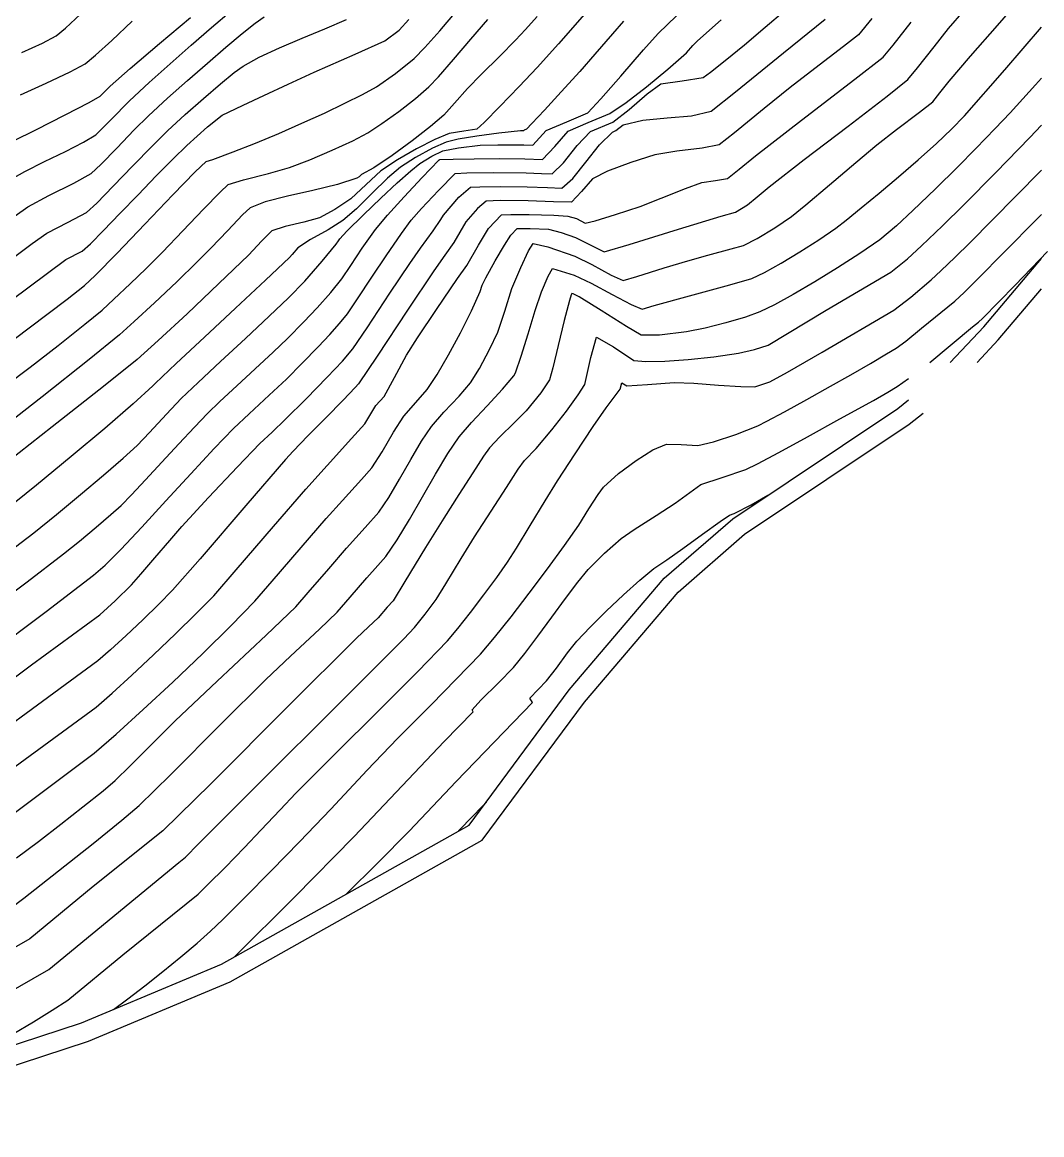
# Model space of a CAD drawing. Header units: millimetres. Extents: x -335 to 64136, y 248 to 109842.
# Drawn here: x -131.64 to -89.95, y 392.94 to 438.42 of the extents above; entities that cross this region are included whole.
import ezdxf

# ---------------------------------------------------------------- set-up
doc = ezdxf.new("R2010")
doc.units = ezdxf.units.MM
doc.header["$MEASUREMENT"] = 0
doc.layers.add('curve livello 5m', color=7, linetype='Continuous')
doc.layers.add('Strade', color=7, linetype='Continuous')
doc.layers.add('no_plot', color=5, linetype='Continuous', plot=False)

msp = doc.modelspace()

# ---------------------------------------------------------------- linework, layer by layer
at = {"layer": 'curve livello 5m', "color": 2, "flags": 128}
for points in [[(-134.00721, 404.57279), (-129.08296, 408.25736), (-128.69871, 408.53861), (-127.79482, 409.32066), (-126.69273, 410.31908), (-125.48369, 411.44759), (-124.25897, 412.61991), (-123.10983, 413.74976), (-122.12755, 414.75086), (-121.41513, 415.5657), (-120.23303, 416.94381), (-119.20719, 418.12908), (-118.5372, 418.87216), (-117.75982, 419.72692), (-117.33984, 420.19875), (-116.92119, 420.85742), (-116.46025, 421.65762), (-116.03958, 422.32037), (-115.54302, 422.87271), (-115.07277, 423.4005), (-114.67354, 424.02027), (-114.20519, 424.82739), (-113.71973, 425.72563), (-113.26918, 426.61874), (-112.90554, 427.41048), (-112.82355, 427.66479), (-112.68269, 427.96402), (-112.30062, 428.65934), (-111.91988, 429.30829), (-111.65468, 429.71619), (-111.39891, 429.97962), (-110.86524, 429.98387), (-110.11334, 429.95623), (-109.59778, 429.82365), (-109.0099, 429.62295), (-108.35598, 429.28908), (-107.83845, 429.03837), (-106.82373, 429.33542), (-104.8064, 429.96131), (-103.05158, 430.49502), (-102.47203, 430.65367), (-101.97357, 430.95385), (-101.57987, 431.28243), (-101.08957, 431.69538), (-99.66651, 432.80349), (-97.86899, 434.17255), (-96.26416, 435.39874), (-95.41917, 436.07821), (-95.02693, 436.55814), (-94.34926, 437.41739), (-93.75761, 438.15618), (-93.11909, 438.90315)], [(-132.18355, 431.95422), (-131.53971, 432.31361), (-130.723, 432.72308), (-129.87339, 433.13864), (-129.13087, 433.51627), (-128.63542, 433.81197), (-128.0195, 434.42656), (-127.25887, 435.19935), (-126.4429, 435.94937), (-125.59278, 436.71586), (-124.73473, 437.47634), (-123.89496, 438.20837), (-123.09971, 438.8895)], [(-133.24706, 414.18923), (-131.43177, 415.54325), (-129.9492, 416.68477), (-129.29755, 417.21158), (-128.61419, 417.77992), (-128.00952, 418.29676), (-127.59395, 418.6691), (-127.16945, 419.09806), (-126.59167, 419.71378), (-125.92643, 420.4351), (-125.23955, 421.18089), (-124.59686, 421.87002), (-124.06419, 422.42135), (-123.55457, 422.91171), (-122.86699, 423.55319), (-122.10739, 424.25648), (-121.38172, 424.93227), (-120.79591, 425.49124), (-120.11737, 426.17209), (-119.57162, 426.74217), (-119.01927, 427.37448), (-118.57245, 427.92187), (-118.20112, 428.47662), (-117.73526, 429.17743), (-117.19053, 429.94782), (-116.69807, 430.52572), (-116.02115, 431.27836), (-115.28124, 432.0731), (-114.59976, 432.77731), (-114.57601, 432.79927), (-114.56859, 432.80334), (-114.55648, 432.80515), (-114.02125, 432.82599), (-113.15468, 432.83841), (-112.11976, 432.84113), (-111.07946, 432.83284), (-111.07946, 432.83284), (-110.35904, 432.80636), (-109.86082, 433.3393), (-109.30882, 433.96614), (-108.50156, 434.31712), (-107.61236, 434.6909), (-106.94703, 435.13897), (-106.10444, 435.77866), (-105.23162, 436.49384), (-104.47561, 437.16838), (-104.20906, 437.47178), (-104.15385, 437.52512), (-104.02241, 437.65138), (-103.06036, 438.51878)], [(-132.30634, 423.57274), (-131.32096, 424.31914), (-130.17227, 425.20972), (-129.08078, 426.074), (-128.37395, 426.65269), (-127.8876, 427.09222), (-127.21877, 427.71939), (-126.56812, 428.34605), (-125.90667, 429.0167), (-125.06653, 429.89052), (-124.22223, 430.7726), (-123.54829, 431.46805), (-123.21926, 431.78194), (-122.59235, 431.97895), (-121.57492, 432.23079), (-120.70579, 432.47549), (-119.87338, 432.79761), (-118.96337, 433.18659), (-118.12557, 433.57574), (-117.50979, 433.89835), (-116.9283, 434.27478), (-116.23867, 434.77187), (-115.5583, 435.30162), (-115.00465, 435.776), (-114.61857, 436.18857), (-114.00886, 436.8888), (-113.29414, 437.72191), (-112.59301, 438.5331)], [(-132.00819, 397.0714), (-131.17278, 397.56074), (-130.40948, 398.02986), (-129.78127, 398.44266), (-129.78127, 398.44266), (-127.52299, 400.29948), (-124.4495, 402.77721), (-124.05007, 403.16623), (-123.34603, 403.87357), (-122.54859, 404.68701), (-122.54859, 404.68701), (-121.87846, 405.38985), (-121.09588, 406.21972), (-120.44682, 406.89984), (-120.44682, 406.89984), (-115.46479, 411.87492), (-114.24323, 413.12668), (-113.8202, 413.63786), (-113.30478, 414.29233), (-112.75579, 415.01287), (-112.23204, 415.72229), (-111.79237, 416.34339), (-111.79237, 416.34339), (-111.42965, 416.918), (-110.8635, 417.8484), (-110.25114, 418.85689), (-109.74977, 419.66576), (-109.74977, 419.66576), (-109.02942, 420.77781), (-108.29461, 421.88753), (-107.76579, 422.66202), (-107.76579, 422.66202), (-107.18901, 423.41975), (-107.12289, 423.6842), (-106.91339, 423.55429), (-106.07033, 423.6057), (-104.9807, 423.68949), (-104.9807, 423.68949), (-104.17168, 423.65827), (-103.16962, 423.58636), (-102.2466, 423.52335), (-101.67471, 423.51887), (-101.67471, 423.51887), (-101.06967, 423.71962), (-100.33748, 424.11747), (-98.92753, 424.93503), (-95.98834, 426.65085), (-95.30102, 427.1825), (-94.46976, 427.88161), (-94.46976, 427.88161), (-94.0687, 428.25322), (-93.4804, 428.81696), (-92.88133, 429.4037), (-92.88133, 429.4037), (-91.01326, 431.28787), (-89.95955, 432.37246)]]:
    msp.add_lwpolyline(points, dxfattribs=at)
at = {"layer": 'no_plot', "flags": 128}
for points in [[(-131.87452, 404.25643), (-130.97539, 404.93499), (-130.06351, 405.63463), (-130.06351, 405.63463), (-129.16079, 406.34304), (-128.33531, 407.0051), (-127.8347, 407.42219), (-127.8347, 407.42219), (-127.22823, 408.01751), (-126.24164, 409.00725), (-125.38599, 409.85661), (-125.38599, 409.85661), (-123.66775, 411.48361), (-121.66535, 413.35965), (-120.44723, 414.52562), (-120.44723, 414.52562), (-119.94203, 415.10345), (-119.10376, 416.08071), (-118.37631, 416.92123), (-118.37631, 416.92123), (-117.61449, 417.76326), (-117.05211, 418.3889), (-117.05211, 418.3889), (-116.653, 418.98816), (-116.20906, 419.73804), (-115.74979, 420.53893), (-115.30466, 421.29123), (-114.90314, 421.89536), (-114.90314, 421.89536), (-114.39618, 422.4774), (-113.77355, 423.13456), (-113.30526, 423.68054), (-113.30526, 423.68054), (-112.9408, 424.26974), (-112.52702, 425.03535), (-112.18804, 425.74769), (-112.18804, 425.74769), (-111.90781, 426.61027), (-111.6121, 427.53403), (-111.6121, 427.53403), (-111.25251, 428.39275), (-110.93248, 429.07263), (-110.74804, 429.3697), (-110.74804, 429.3697), (-110.1423, 429.24078), (-109.04109, 428.85415), (-109.04109, 428.85415), (-108.34522, 428.51099), (-107.5534, 428.08495), (-107.0623, 427.86668), (-107.0623, 427.86668), (-106.50261, 428.03052), (-105.38991, 428.37574), (-104.422, 428.67012), (-104.422, 428.67012), (-103.5996, 428.89561), (-102.64884, 429.15048), (-102.1379, 429.29541), (-102.1379, 429.29541), (-101.59078, 429.58034), (-100.86319, 430.0185), (-100.1734, 430.47844), (-100.1734, 430.47844), (-99.59408, 430.94864), (-98.62173, 431.77343), (-97.55422, 432.68135), (-96.68939, 433.40093), (-96.68939, 433.40093), (-95.88065, 434.02719), (-94.9392, 434.74388), (-94.40631, 435.1656), (-94.40631, 435.1656), (-94.11697, 435.5253), (-93.73731, 436.00225), (-93.73731, 436.00225), (-92.86326, 437.02476), (-91.75995, 438.29019), (-90.7636, 439.43584)], [(-133.03437, 412.56045), (-130.66479, 414.32791), (-128.72953, 415.81798), (-128.72953, 415.81798), (-128.24501, 416.2262), (-127.61354, 416.86431), (-126.75405, 417.78022), (-125.76446, 418.85324), (-124.74268, 419.96265), (-123.78663, 420.98778), (-122.99424, 421.80792), (-122.99424, 421.80792), (-122.36434, 422.40614), (-121.53773, 423.17219), (-120.83801, 423.83327), (-120.83801, 423.83327), (-120.19081, 424.47844), (-119.5305, 425.15311), (-119.05518, 425.65489), (-119.05518, 425.65489), (-118.66211, 426.10487), (-118.34413, 426.49442), (-118.34413, 426.49442), (-117.94981, 427.07707), (-117.31402, 428.0408), (-116.76078, 428.869), (-116.76078, 428.869), (-116.12757, 429.77757), (-115.73057, 430.326), (-115.73057, 430.326), (-115.30918, 430.7971), (-114.61663, 431.54258), (-114.61663, 431.54258), (-113.93955, 432.23993), (-113.46055, 432.26428), (-112.38538, 432.27284), (-111.03661, 432.26305), (-111.03661, 432.26305), (-110.41029, 432.23798), (-109.96614, 432.2237), (-109.96614, 432.2237), (-109.50126, 432.66456), (-108.94154, 433.38214), (-108.40561, 433.94701), (-108.40561, 433.94701), (-107.48806, 434.33902), (-106.82466, 434.84707), (-106.08638, 435.48523), (-105.51906, 435.89417), (-105.51906, 435.89417), (-104.6538, 436.02867), (-103.79231, 436.16355), (-103.79231, 436.16355), (-103.49872, 436.37336), (-102.89782, 436.84977), (-102.10874, 437.4965), (-101.25063, 438.2173), (-101.25063, 438.2173), (-100.4595, 438.90327)], [(-132.9338, 424.74528), (-131.35719, 425.92013), (-129.80058, 427.09923), (-129.80058, 427.09923), (-129.09125, 427.6609), (-128.6566, 428.06848), (-127.7596, 428.97796), (-126.62027, 430.16296), (-125.47528, 431.35918), (-124.56134, 432.30229), (-124.11513, 432.72797), (-124.11513, 432.72797), (-123.84584, 432.80227), (-123.01466, 433.11314), (-122.10369, 433.47643), (-121.15212, 433.87471), (-120.19913, 434.29052), (-119.28393, 434.70642), (-118.4457, 435.10496), (-117.72365, 435.46869), (-117.15695, 435.78016), (-117.15695, 435.78016), (-116.37378, 436.31836), (-115.61347, 436.93703), (-115.61347, 436.93703), (-115.18158, 437.38027), (-114.5646, 438.06627), (-113.87454, 438.86755)], [(-108.46337, 438.94535), (-109.02268, 438.31047), (-109.70821, 437.52841), (-110.58145, 436.57127), (-111.31344, 435.78695), (-112.10792, 434.96931), (-112.75288, 434.3233), (-113.05483, 434.04273), (-113.5831, 433.95833), (-114.17544, 433.87581), (-114.7658, 433.62588), (-115.51521, 433.23898), (-116.2928, 432.78702), (-116.96766, 432.3419), (-117.5723, 431.785), (-118.19736, 431.205), (-118.85906, 430.76509), (-119.47818, 430.42778), (-120.12389, 430.23862), (-120.89035, 430.06473), (-121.42751, 429.88989), (-121.8346, 429.47575), (-122.39115, 428.9012), (-123.59617, 427.73609), (-124.89801, 426.50362), (-126.08347, 425.40371), (-126.93935, 424.63628), (-128.32038, 423.52872), (-130.4206, 421.88357), (-132.21703, 420.45722)], [(-135.40432, 409.06278), (-131.25822, 412.15531), (-128.4701, 414.19609), (-127.83328, 414.77229), (-127.16851, 415.42658), (-127.16851, 415.42658), (-126.78538, 415.85828), (-126.21585, 416.5247), (-125.60759, 417.23789), (-125.10822, 417.80989), (-125.10822, 417.80989), (-124.01873, 418.99634), (-122.83949, 420.2499), (-121.9243, 421.19449), (-121.9243, 421.19449), (-121.42122, 421.66777), (-120.88011, 422.17531), (-120.88011, 422.17531), (-120.03015, 423.02259), (-119.16298, 423.90863), (-118.53875, 424.5676), (-118.53875, 424.5676), (-118.11581, 425.06696), (-117.53566, 425.92419), (-116.60026, 427.34208), (-115.78631, 428.56057), (-115.78631, 428.56057), (-115.35036, 429.17853), (-114.83965, 429.89352), (-114.51444, 430.35934), (-114.51444, 430.35934), (-114.41178, 430.53431), (-113.78345, 431.26157), (-113.30439, 431.67485), (-113.30439, 431.67485), (-112.92312, 431.69423), (-112.06733, 431.70105), (-110.99377, 431.69325), (-110.99377, 431.69325), (-110.16263, 431.65999), (-109.57324, 431.64104), (-109.57324, 431.64104), (-109.12852, 432.02312), (-108.59086, 432.69189), (-108.02668, 433.40695), (-107.50241, 433.92789), (-107.50241, 433.92789), (-107.36376, 433.98713), (-107.06623, 434.22212), (-106.25869, 434.4159), (-105.26049, 434.50281), (-104.26425, 434.58992), (-103.46262, 434.7843), (-103.46262, 434.7843), (-102.46809, 435.57477), (-100.51222, 437.16866), (-98.80815, 438.54523)], [(-96.88982, 438.57252), (-97.4449, 437.90344), (-98.05962, 437.42119), (-99.22319, 436.52939), (-100.22826, 435.7521), (-101.2917, 434.89303), (-102.51228, 433.89835), (-103.13293, 433.40505), (-103.83111, 433.26636), (-104.87562, 433.14225), (-105.76653, 432.99419), (-106.75497, 432.68589), (-107.69875, 432.32297), (-108.31472, 432.0143), (-108.76685, 431.50114), (-109.18034, 431.05837), (-109.91497, 431.082), (-110.95092, 431.12346), (-112.09967, 431.12799), (-112.66923, 431.10977), (-113.02549, 430.80243), (-113.49275, 430.26161), (-113.98875, 429.41621), (-114.35998, 428.88956), (-114.81183, 428.25215), (-115.8865, 426.64337), (-117.12152, 424.77131), (-117.88749, 423.63951), (-118.02232, 423.48032), (-118.51699, 422.9644), (-119.22238, 422.2514), (-119.96156, 421.50525), (-120.55762, 420.88986), (-120.86895, 420.5448), (-122.49155, 418.67002), (-124.36133, 416.4902), (-125.48819, 415.20134), (-126.04743, 414.63379), (-126.70626, 413.99153), (-127.39128, 413.34392), (-128.02909, 412.76037), (-128.5463, 412.31026), (-135.09707, 407.51541)], [(-132.87439, 426.48356), (-129.84993, 428.71741), (-129.19193, 429.06193), (-128.85146, 429.36601), (-128.31342, 429.90203), (-127.64212, 430.59327), (-126.90192, 431.36303), (-126.15716, 432.13458), (-125.47216, 432.83123), (-124.91127, 433.37626), (-124.91127, 433.37626), (-124.0565, 434.13772), (-123.46634, 434.61382), (-123.46634, 434.61382), (-123.20294, 434.74615), (-122.60422, 435.03042), (-121.76056, 435.42441), (-120.76236, 435.88591), (-119.70001, 436.37271), (-119.70001, 436.37271), (-118.01992, 437.11819), (-116.80411, 437.66197), (-116.80411, 437.66197), (-116.22229, 438.09805), (-115.82691, 438.52372)], [(-110.57453, 438.64767), (-111.0607, 438.11479), (-111.46822, 437.67813), (-112.1111, 437.03085), (-112.86985, 436.28061), (-113.43598, 435.70718), (-113.96191, 435.10525), (-114.39582, 434.61498), (-114.94414, 434.15106), (-115.69519, 433.57048), (-116.51438, 432.97414), (-117.26711, 432.46289), (-117.76488, 432.18945), (-117.86121, 432.10038), (-117.96155, 432.0395), (-118.75216, 431.77941), (-119.75284, 431.53684), (-120.7944, 431.30397), (-121.70765, 431.07294), (-122.32338, 430.83591), (-122.62729, 430.53999), (-123.2343, 429.90923), (-123.92491, 429.18874), (-124.47963, 428.62363), (-125.32137, 427.80977), (-126.23073, 426.94887), (-127.0588, 426.18055), (-127.65665, 425.64448), (-128.90018, 424.62639), (-130.82044, 423.10586), (-132.84135, 421.53906)], [(-132.70152, 407.4388), (-128.6225, 410.42444), (-127.96024, 410.99744), (-127.15274, 411.72897), (-126.26688, 412.55582), (-125.36954, 413.41477), (-124.52758, 414.24261), (-123.80787, 414.9761), (-123.80787, 414.9761), (-122.88823, 416.02795), (-121.36229, 417.80691), (-120.03807, 419.33694), (-120.03807, 419.33694), (-119.17321, 420.29616), (-118.1697, 421.39954), (-117.62756, 422.00861), (-117.62756, 422.00861), (-117.17603, 422.74538), (-116.84029, 423.12047), (-116.41837, 423.89351), (-115.92835, 424.80781), (-115.92835, 424.80781), (-115.47067, 425.51813), (-114.69622, 426.67958), (-113.83736, 427.94372), (-113.83736, 427.94372), (-113.46306, 428.47307), (-112.98132, 429.30079), (-112.57371, 429.9889), (-112.57371, 429.9889), (-112.03407, 430.5447), (-111.66084, 430.55663), (-110.90808, 430.55366), (-110.90808, 430.55366), (-109.90488, 430.52814), (-109.32167, 430.49535), (-109.32167, 430.49535), (-108.9787, 430.39176), (-108.6146, 430.21006), (-108.21369, 430.30522), (-107.38427, 430.55761), (-106.37516, 430.89153), (-106.37516, 430.89153), (-105.50971, 431.22142), (-104.50979, 431.62036), (-103.85033, 431.86244), (-103.85033, 431.86244), (-103.28368, 431.94621), (-102.80323, 432.02579), (-102.80323, 432.02579), (-102.32483, 432.41057), (-101.64836, 432.95896), (-101.64836, 432.95896), (-99.76476, 434.41569), (-97.58409, 436.08702), (-96.43204, 436.99083), (-96.43204, 436.99083), (-96.02804, 437.4778), (-95.28414, 438.41787)], [(-107.04527, 438.45416), (-107.50428, 437.93743), (-108.22096, 437.11469), (-108.8419, 436.40914), (-109.60242, 435.56898), (-110.28735, 434.82089), (-110.7945, 434.27572), (-111.0217, 434.04434), (-111.11523, 434.00438), (-111.14483, 433.97168), (-111.16514, 433.97243), (-111.26317, 433.97165), (-112.14638, 433.88415), (-113.0431, 433.76527), (-113.81069, 433.63624), (-114.30649, 433.51832), (-114.85986, 433.27318), (-115.55021, 432.89393), (-116.17044, 432.49436), (-116.69922, 432.04107), (-117.33235, 431.42417), (-117.97529, 430.79618), (-118.5335, 430.30962), (-119.12999, 429.93693), (-119.84703, 429.5332), (-120.36719, 429.1969), (-120.60448, 428.91674), (-120.71172, 428.80718), (-121.69617, 427.86782), (-122.91567, 426.73216), (-124.19217, 425.55028), (-125.34765, 424.47226), (-126.20407, 423.64821), (-126.29184, 423.5549), (-127.10412, 422.82148), (-128.26625, 421.81783), (-129.63192, 420.66724), (-131.05479, 419.49298), (-132.38855, 418.41834)], [(-132.20993, 428.64363), (-131.22832, 429.37353), (-130.6278, 429.79635), (-130.6278, 429.79635), (-129.76414, 430.24355), (-129.00643, 430.64528), (-129.00643, 430.64528), (-128.59196, 431.0283), (-127.91685, 431.71657), (-127.11771, 432.5472), (-126.33115, 433.35729), (-125.6938, 433.98396), (-125.6938, 433.98396), (-124.96962, 434.64437), (-124.22475, 435.30241), (-123.53329, 435.89464), (-122.96932, 436.35759), (-122.60692, 436.62782), (-122.60692, 436.62782), (-121.94405, 436.99539), (-121.11604, 437.37638), (-120.19622, 437.76317), (-119.25794, 438.14812), (-118.37454, 438.5236)], [(-132.19875, 416.75859), (-131.16887, 417.55155), (-131.16887, 417.55155), (-130.24437, 418.29645), (-129.2581, 419.11039), (-128.31148, 419.90793), (-127.50593, 420.60362), (-126.94289, 421.112), (-126.94289, 421.112), (-126.42929, 421.64733), (-125.73642, 422.39912), (-125.13413, 423.03478), (-125.13413, 423.03478), (-124.45111, 423.69199), (-123.52958, 424.55174), (-122.51153, 425.49432), (-121.53894, 426.40005), (-120.75381, 427.14921), (-120.75381, 427.14921), (-120.08805, 427.82946), (-119.37644, 428.64409), (-118.80077, 429.34932), (-118.80077, 429.34932), (-118.70973, 429.48586), (-118.6505, 429.56963), (-118.36876, 429.87732), (-117.68503, 430.5509), (-116.97172, 431.2311), (-116.30071, 431.85146), (-115.74392, 432.34552), (-115.37323, 432.64681), (-115.37323, 432.64681), (-114.8865, 432.94743), (-114.43754, 433.16083), (-114.43754, 433.16083), (-113.80333, 433.2848), (-112.90982, 433.3884), (-112.90982, 433.3884), (-112.18916, 433.4055), (-111.1223, 433.40264), (-111.1223, 433.40264), (-110.75194, 433.38902), (-110.21202, 433.98526), (-109.36113, 434.34921), (-108.5065, 434.7139), (-108.5065, 434.7139), (-107.97558, 435.28988), (-107.16394, 436.21212), (-106.22715, 437.28754), (-105.62717, 437.96297), (-105.62717, 437.96297), (-104.8817, 438.68316)], [(-131.99163, 433.57551), (-131.07766, 434.01947), (-131.07766, 434.01947), (-129.88069, 434.63155), (-128.90745, 435.14112), (-128.44992, 435.39531), (-128.44992, 435.39531), (-128.0414, 435.80704), (-127.21876, 436.52787), (-126.01965, 437.54331), (-124.75503, 438.61253)], [(-131.92498, 430.50525), (-131.40568, 430.87529), (-131.40568, 430.87529), (-130.54771, 431.33388), (-129.52876, 431.83446), (-128.82092, 432.22862), (-128.82092, 432.22862), (-128.42164, 432.60575), (-127.77187, 433.27542), (-127.06049, 434.01244), (-126.47634, 434.59165), (-126.47634, 434.59165), (-125.69211, 435.31041), (-124.87518, 436.04148), (-124.06689, 436.74946), (-123.30863, 437.3989), (-122.64173, 437.9544), (-122.10757, 438.38051), (-121.7475, 438.64183)], [(-131.70959, 435.4431), (-130.66176, 435.92887), (-129.6839, 436.3857), (-129.05902, 436.72072), (-129.05902, 436.72072), (-128.63781, 437.06542), (-127.97681, 437.66797), (-127.14166, 438.45679)], [(-131.65864, 437.17537), (-130.81314, 437.56587), (-130.24826, 437.8578), (-130.24826, 437.8578), (-129.87102, 438.17542), (-129.25735, 438.7469)], [(-132.13421, 402.19621), (-131.57789, 402.61247), (-130.15038, 403.72953), (-128.74109, 404.85052), (-127.57113, 405.79814), (-126.86155, 406.39507), (-126.86155, 406.39507), (-125.57822, 407.65482), (-123.49053, 409.74917), (-121.67991, 411.54648), (-121.67991, 411.54648), (-120.66645, 412.50613), (-119.48539, 413.61266), (-118.76691, 414.30038), (-118.76691, 414.30038), (-118.22991, 414.91972), (-117.54543, 415.71337), (-117.54543, 415.71337), (-117.09609, 416.21002), (-116.76438, 416.57904), (-116.76438, 416.57904), (-116.30588, 417.25732), (-115.79921, 418.09757), (-115.26816, 419.0194), (-114.73652, 419.94241), (-114.2281, 420.78619), (-113.76669, 421.47035), (-113.76669, 421.47035), (-113.26614, 422.05932), (-112.62187, 422.74376), (-111.99278, 423.41405), (-111.53774, 423.96057), (-111.53774, 423.96057), (-111.47055, 424.08489), (-111.22937, 424.76796), (-110.94998, 425.68726), (-110.66341, 426.63496), (-110.40066, 427.40327), (-110.40066, 427.40327), (-110.12654, 428.04073), (-109.95422, 428.35171), (-109.95422, 428.35171), (-109.07229, 428.08534), (-108.37193, 427.74989), (-107.51704, 427.29125), (-106.74324, 426.88207), (-106.28615, 426.69499), (-106.28615, 426.69499), (-105.79243, 426.84523), (-104.3563, 427.23899), (-102.69602, 427.68405), (-101.80377, 427.93714), (-101.80377, 427.93714), (-101.28968, 428.19072), (-100.60725, 428.57367), (-99.83881, 429.03643), (-99.06669, 429.52941), (-98.37323, 430.00303), (-98.37323, 430.00303), (-97.93953, 430.33289), (-97.32866, 430.82494), (-96.59779, 431.43123), (-95.80409, 432.10379), (-95.00474, 432.79467), (-94.25691, 433.45592), (-94.25691, 433.45592), (-93.64108, 434.04603), (-93.11175, 434.59086), (-91.45803, 436.47233), (-89.95955, 438.21293)], [(-89.95955, 436.13264), (-90.19818, 435.86115), (-91.23478, 434.71471), (-91.84565, 434.07055), (-92.64307, 433.24976), (-93.38783, 432.49859), (-94.29154, 431.61403), (-95.21929, 430.72502), (-95.89275, 430.09828), (-96.57306, 429.52762), (-97.38693, 428.9681), (-98.29238, 428.3812), (-99.22137, 427.80787), (-100.10592, 427.28907), (-100.87801, 426.86575), (-101.46964, 426.57887), (-102.06616, 426.36324), (-102.85874, 426.12882), (-103.70677, 425.91411), (-104.46962, 425.75761), (-105.58223, 425.62661), (-106.33161, 425.62736), (-106.92668, 425.97393), (-107.95707, 426.6375), (-108.85909, 427.19457), (-109.10348, 427.31653), (-109.1604, 427.33373), (-109.18922, 427.27251), (-109.26484, 427.03797), (-109.4736, 426.2237), (-109.71691, 425.19876), (-109.93654, 424.28402), (-110.0743, 423.80036), (-110.43752, 423.27501), (-111.0358, 422.53723), (-111.0358, 422.53723), (-111.5225, 422.03603), (-112.10886, 421.46654), (-112.53627, 421.01812), (-112.76957, 420.68138), (-113.21711, 420.00153), (-113.7913, 419.11298), (-114.40457, 418.15019), (-115.14279, 416.94715), (-115.98835, 415.55153), (-116.47666, 414.76918), (-116.71455, 414.50551), (-117.08659, 414.07514), (-117.47968, 413.70233), (-117.97384, 413.23635), (-120.73942, 410.4911), (-123.92822, 407.29213), (-125.88841, 405.36795), (-125.88841, 405.36795), (-128.73224, 403.08715), (-131.32498, 400.95532), (-134.71488, 399.01252)], [(-138.32833, 395.24289), (-130.55312, 399.69899), (-125.23486, 404.07181), (-124.96055, 404.29295), (-124.7909, 404.4634), (-124.60331, 404.66089), (-116.03191, 413.22034), (-115.59239, 413.67072), (-115.15616, 414.21852), (-114.71056, 414.8281), (-114.71056, 414.8281), (-114.31446, 415.46336), (-113.68694, 416.4948), (-113.14105, 417.38099), (-113.14105, 417.38099), (-112.46889, 418.43505), (-111.84173, 419.40521), (-111.35503, 420.14489), (-111.10428, 420.50753), (-111.10428, 420.50753), (-110.62038, 420.99744), (-109.98748, 421.75413), (-109.38291, 422.52344), (-108.8999, 423.1829), (-108.63166, 423.61005), (-108.63166, 423.61005), (-108.38474, 424.71435), (-108.14968, 425.53779), (-108.14968, 425.53779), (-107.45668, 425.14548), (-106.6225, 424.59083), (-106.6225, 424.59083), (-106.13638, 424.54661), (-105.36257, 424.56162), (-104.40381, 424.62869), (-103.36282, 424.74062), (-102.34231, 424.89023), (-102.34231, 424.89023), (-101.6943, 425.03956), (-101.1355, 425.2206), (-101.1355, 425.2206), (-98.76891, 426.64578), (-96.11503, 428.19504), (-95.43916, 428.7428), (-94.85729, 429.28196), (-94.00374, 430.09987), (-93.13458, 430.95114), (-93.13458, 430.95114), (-91.82817, 432.26882), (-90.42936, 433.7086), (-89.95955, 434.20402)], [(-127.90688, 398.06226), (-127.31912, 398.49881), (-126.6284, 399.03325), (-125.88986, 399.62118), (-125.15861, 400.21814), (-124.48977, 400.77971), (-123.93844, 401.26146), (-123.93844, 401.26146), (-123.43637, 401.74611), (-122.55015, 402.62988), (-121.45004, 403.74174), (-120.30629, 404.91063), (-120.30629, 404.91063), (-119.02584, 406.25357), (-117.53052, 407.83925), (-116.29034, 409.13879), (-116.29034, 409.13879), (-114.89767, 410.52951), (-112.89407, 412.58263), (-112.32899, 413.2616), (-111.64751, 414.11842), (-110.90545, 415.07982), (-110.15865, 416.07251), (-109.46295, 417.02322), (-108.87417, 417.85867), (-108.87417, 417.85867), (-108.46566, 418.52314), (-108.08104, 419.11529), (-107.8731, 419.41803), (-107.8731, 419.41803), (-107.2547, 419.97179), (-106.53868, 420.50443), (-105.8458, 420.93351), (-105.29683, 421.1766), (-105.29683, 421.1766), (-104.68795, 421.15163), (-104.01133, 421.11026), (-104.01133, 421.11026), (-103.3685, 421.26868), (-102.45913, 421.5704), (-101.55602, 421.9249), (-101.55602, 421.9249), (-101.18249, 422.11489), (-100.46991, 422.49776), (-99.55755, 422.99783), (-98.58472, 423.53943), (-98.58472, 423.53943), (-97.75692, 424.00845), (-96.95032, 424.4725), (-96.29061, 424.85869), (-95.90348, 425.09416), (-95.90348, 425.09416), (-95.5053, 425.38275), (-94.86872, 425.9114), (-93.50035, 427.02041), (-93.12538, 427.37188), (-92.62809, 427.85625), (-92.62809, 427.85625), (-90.19836, 430.30693), (-89.95955, 430.55274)], [(-94.52147, 424.51107), (-92.77584, 425.96074), (-92.53095, 426.15922), (-92.37484, 426.30881), (-91.03552, 427.66899), (-89.71456, 429.04702)], [(-122.97102, 400.20423), (-120.50669, 402.65847), (-118.06399, 405.13424), (-118.06399, 405.13424), (-114.38158, 409.01123), (-113.19307, 410.23636), (-113.23647, 410.30522), (-112.88082, 410.7016), (-112.15705, 411.40962), (-111.54492, 412.03858), (-111.54492, 412.03858), (-111.083, 412.61083), (-110.54837, 413.32235), (-109.98155, 414.09727), (-109.4231, 414.85971), (-108.91354, 415.53378), (-108.49342, 416.04361), (-108.49342, 416.04361), (-107.82986, 416.71108), (-107.14607, 417.3166), (-107.14607, 417.3166), (-106.60867, 417.67735), (-105.71092, 418.25723), (-104.9406, 418.76417), (-104.9406, 418.76417), (-104.34047, 419.19633), (-103.8887, 419.51759), (-103.8887, 419.51759), (-103.01205, 419.81292), (-102.04238, 420.13019), (-102.04238, 420.13019), (-101.57374, 420.3654), (-100.69332, 420.83408), (-99.52619, 421.46827), (-98.19738, 422.20002), (-96.83195, 422.96139), (-96.83195, 422.96139), (-96.23924, 423.29977), (-95.8596, 423.52521), (-95.8596, 423.52521), (-95.39418, 423.8511)], [(-118.38533, 402.78221), (-117.09786, 404.06441), (-115.82169, 405.35786), (-113.89784, 407.38336), (-110.76732, 410.61032), (-110.88163, 410.79171), (-110.19576, 411.49453), (-109.79169, 412.01506), (-109.33542, 412.63842), (-108.95847, 413.11845), (-108.95847, 413.11845), (-108.42027, 413.68749), (-107.76134, 414.34032), (-107.05712, 415.00567), (-106.38308, 415.61224), (-105.81466, 416.08875), (-105.81466, 416.08875), (-105.27246, 416.44462), (-104.62459, 416.90525), (-103.81744, 417.49241), (-103.10021, 418.01235), (-102.72212, 418.2713), (-102.72212, 418.2713), (-102.52873, 418.33547), (-101.82396, 418.68853), (-101.14428, 419.08775)], [(-113.79964, 405.36019), (-113.57939, 405.58147), (-113.4141, 405.75549), (-112.654, 406.53901)]]:
    msp.add_lwpolyline(points, dxfattribs=at)
at = {"layer": 'Strade', "color": 2, "linetype": 'Continuous', "flags": 128}
for points in [[(-93.68517, 424.51107), (-92.31963, 425.97149), (-89.95955, 428.75779)], [(-92.58993, 424.51107), (-91.72188, 425.43944), (-89.95955, 427.52004)], [(-162.68454, 389.30956), (-155.90664, 391.44849), (-147.75863, 392.38349), (-139.32563, 394.20249), (-129.21164, 397.51548), (-123.48463, 399.91549), (-113.36863, 405.60249), (-109.27563, 411.12349), (-105.38064, 415.68849), (-102.58563, 418.12549), (-95.83463, 422.63249), (-95.39418, 422.98581)], [(-162.04084, 388.6738), (-155.73913, 390.66246), (-147.62838, 391.59319), (-139.11621, 393.42926), (-128.93207, 396.76523), (-123.13284, 399.1955), (-112.8277, 404.98884), (-108.64928, 410.62506), (-104.81038, 415.12431), (-102.09866, 417.4887), (-95.36135, 421.98656), (-94.79202, 422.44325)]]:
    msp.add_lwpolyline(points, dxfattribs=at)

doc.saveas('drawing.dxf')
